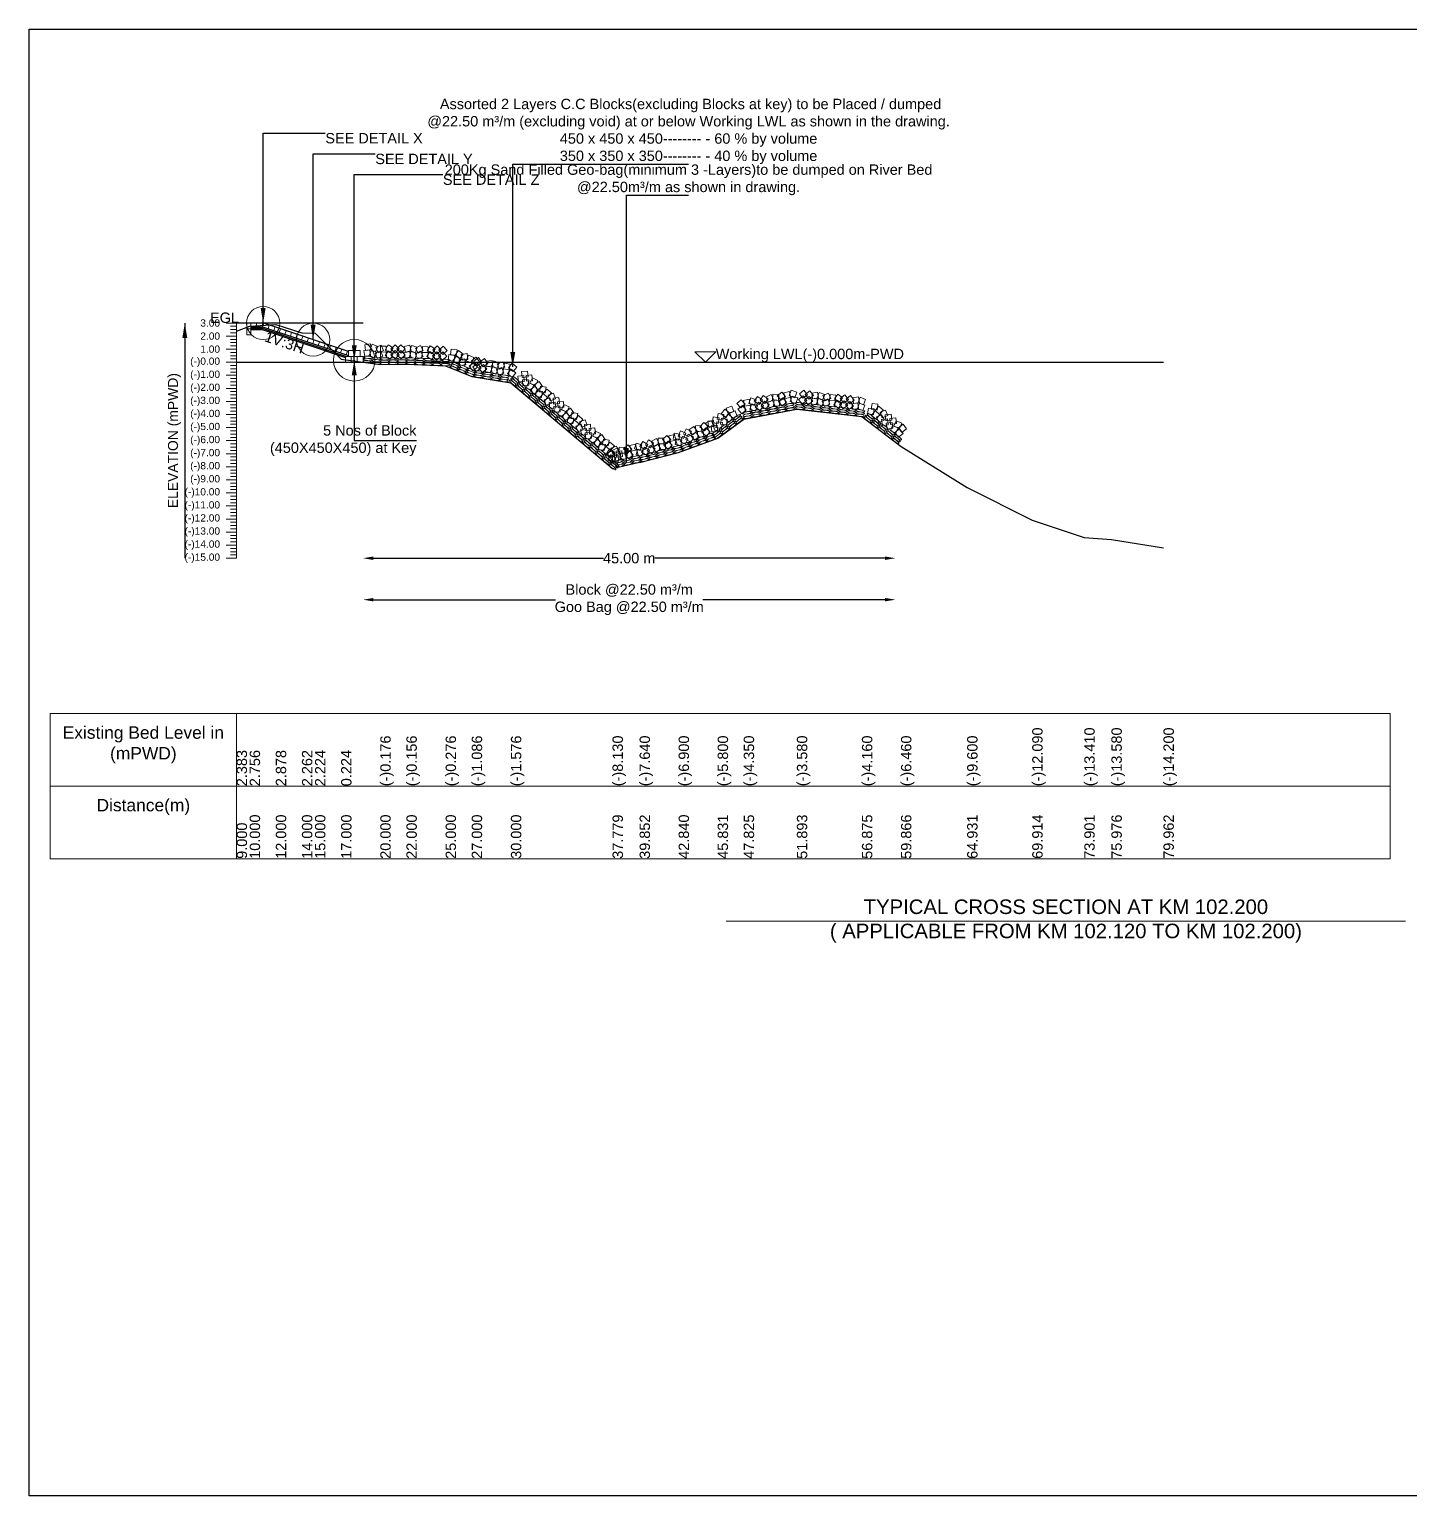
# Model space of a CAD drawing. Header units: inches. Extents: x 89000 to 845017, y -7071 to 0.
# Drawn here: x 535000 to 541658, y -7071 to 0 of the extents above; entities that cross this region are included whole.
import ezdxf

# ---------------------------------------------------------------- set-up
doc = ezdxf.new("R2010")
doc.units = ezdxf.units.IN
doc.header["$LTSCALE"] = 7
doc.header["$MEASUREMENT"] = 0
for name, color, linetype, lineweight in [('Cross section Data Border', 7, 'Continuous', 9), ('Cross Section Labels', 7, 'Continuous', 9), ('Existing_Bed_Level for Xsection', 7, 'Continuous', 25), ('Long Section Labels', 7, 'Continuous', 9)]:
    doc.layers.add(name, color=color, linetype=linetype, lineweight=lineweight)
doc.styles.get("Standard").update_dxf_attribs({"font": 'arial.ttf'})
doc.dimstyles.new('Appron Lebeling Style', dxfattribs={"dimtxt": 50, "dimasz": 50, "dimexe": 0.18, "dimexo": 0.0625, "dimgap": 0.09, "dimtad": 0, "dimtih": 1, "dimtoh": 1, "dimdec": 4, "dimzin": 0, "dimdsep": 46, "dimtxsty": 'Standard', "dimcen": 0.09, "dimse1": 1, "dimse2": 1, "dimadec": 0, "dimazin": 0, "dimtfac": 1, "dimtdec": 4, "dimtofl": 0, "dimtmove": 0, "dimatfit": 3, "dimfxl": 1, "dimtolj": 1, "dimtzin": 0, "dimarcsym": 0})
doc.dimstyles.get("Standard").update_dxf_attribs({"dimtxt": 0.18, "dimasz": 0.18, "dimexe": 0.18, "dimexo": 0.0625, "dimgap": 0.09, "dimtad": 0, "dimtih": 1, "dimtoh": 1, "dimdec": 4, "dimzin": 0, "dimdsep": 46, "dimtxsty": 'Standard', "dimcen": 0.09, "dimadec": 0, "dimazin": 0, "dimtfac": 1, "dimtdec": 4, "dimtofl": 0, "dimtmove": 0, "dimatfit": 3, "dimfxl": 1, "dimtolj": 1, "dimtzin": 0, "dimarcsym": 0})

# ---------------------------------------------------------------- blocks, each defined once
blk = doc.blocks.new('*D51')
at = {"layer": 'Cross Section Labels', "color": 0, "lineweight": -2, "transparency": 16777216}
for p, q in [((536659.8, -2550.4), (537770, -2550.4)), ((539127.4, -2550.4), (538017.2, -2550.4))]:
    blk.add_line(p, q, dxfattribs=at)
at = {"layer": 'Cross Section Labels', "color": 0, "transparency": 16777216}
for points in [[(536659.8, -2542.1), (536659.8, -2558.7), (536609.8, -2550.4)], [(539127.4, -2542.1), (539127.4, -2558.7), (539177.4, -2550.4)]]:
    blk.add_solid(points, dxfattribs=at)
at = {"layer": 'Defpoints', "color": 0, "transparency": 16777216}
for p in [(536609.8, -1605.4), (539177.4, -1991.5), (539177.4, -2550.4)]:
    blk.add_point(p, dxfattribs=at)
at = {"layer": 'Cross Section Labels', "color": 0, "transparency": 16777216, "insert": (537893.6, -2550.4), "char_height": 50, "attachment_point": 5}
blk.add_mtext('\\A1;45.00 m', dxfattribs=at)
blk = doc.blocks.new('*D52')
at = {"layer": 'Cross Section Labels', "color": 0, "lineweight": -2, "transparency": 16777216}
for p, q in [((536659.8, -2750.4), (537538, -2750.4)), ((539127.4, -2750.4), (538249.2, -2750.4))]:
    blk.add_line(p, q, dxfattribs=at)
at = {"layer": 'Cross Section Labels', "color": 0, "transparency": 16777216}
for points in [[(536659.8, -2742.1), (536659.8, -2758.7), (536609.8, -2750.4)], [(539127.4, -2742.1), (539127.4, -2758.7), (539177.4, -2750.4)]]:
    blk.add_solid(points, dxfattribs=at)
at = {"layer": 'Defpoints', "color": 0, "transparency": 16777216}
for p in [(536609.8, -1605.4), (539177.4, -1991.5), (539177.4, -2750.4)]:
    blk.add_point(p, dxfattribs=at)
at = {"layer": 'Cross Section Labels', "color": 0, "transparency": 16777216, "insert": (537893.6, -2750.4), "char_height": 50, "attachment_point": 5}
blk.add_mtext('\\A1;Block @22.50 m³/m ^JGoo Bag @22.50 m³/m ', dxfattribs=at)

msp = doc.modelspace()

# ---------------------------------------------------------------- linework, layer by layer
msp.add_lwpolyline([(535000, 0), (545000, 0), (545000, -7071), (535000, -7071)], close=True)
at = {"layer": 'Cross section Data Border'}
msp.add_lwpolyline([(535100, -3300), (541564.69083, -3300), (541564.69083, -4000), (535100, -4000)], close=True, dxfattribs=at)
for points in [[(536000, -3300), (536000, -4000)], [(535100, -3650), (541564.69083, -3650)]]:
    msp.add_lwpolyline(points, dxfattribs=at)
at = {"layer": 'Cross Section Labels'}
msp.add_lwpolyline([(538260.84043, -1605.4), (538310.84043, -1555.4), (538210.84043, -1555.4)], close=True, dxfattribs=at)
msp.add_lwpolyline([(538362, -4300), (540000, -4300), (541638, -4300)], dxfattribs=at)
for centre, radius in [((536127.89043, -1416.4), 80), ((536368.86543, -1496.725), 80), ((536567.31543, -1595.95), 100)]:
    msp.add_circle(centre, radius, dxfattribs=at)
at = {"layer": 'Existing_Bed_Level for Xsection'}
for points in [[(536609.84043, -1416.4), (536000, -1416.4)], [(536000, -1455.271), (536063.00425, -1431.772), (536189.00131, -1424.086), (536314.99838, -1462.894), (536378.00263, -1465.288), (536503.99969, -1591.288), (536693.001, -1616.488), (536819.0095, -1615.228), (537008.01081, -1622.788), (537134.00788, -1673.818), (537323.00919, -1704.688), (537813.05452, -2117.59), (537943.65301, -2086.72), (537943.65301, -2089.24), (538131.94106, -2040.1), (538320.32215, -1970.8), (538445.95261, -1879.45), (538702.25965, -1830.94), (539016.13678, -1867.48), (539204.55293, -2012.38), (539523.63453, -2210.2), (539837.55121, -2367.07), (540088.78992, -2450.23), (540219.48606, -2460.94), (540470.58566, -2500)], [(536538.96543, -1553.425), (536130.80008, -1417.36989), (536127.89043, -1416.4), (536124.82338, -1416.4), (536068.12338, -1416.4)], [(536068.12338, -1435.3), (536124.82338, -1435.3), (536538.96543, -1573.34735)], [(536068.12338, -1441.6), (536123.80103, -1441.6), (536530.15103, -1577.05)], [(536068.12338, -1447.9), (536122.77868, -1447.9), (536524.79043, -1581.90392)], [(536000, -1605.4), (540470.58566, -1605.4)]]:
    msp.add_lwpolyline(points, dxfattribs=at)
at = {"layer": 'Long Section Labels'}
for points in [[(536000, -1416.4), (535950, -1416.4)], [(536000, -1479.4), (535950, -1479.4)], [(536000, -1432.15), (535970, -1432.15)], [(536000, -1447.9), (535970, -1447.9)], [(536000, -1463.65), (535970, -1463.65)], [(536000, -2550.4), (536000, -2487.4), (536000, -2424.4), (536000, -2361.4), (536000, -2298.4), (536000, -2235.4), (536000, -2172.4), (536000, -2109.4), (536000, -2046.4), (536000, -1983.4), (536000, -1920.4), (536000, -1857.4), (536000, -1794.4), (536000, -1731.4), (536000, -1668.4), (536000, -1605.4), (536000, -1542.4), (536000, -1479.4), (536000, -1416.4)], [(536000, -1542.4), (535950, -1542.4)], [(536000, -1495.15), (535970, -1495.15)], [(536000, -1510.9), (535970, -1510.9)], [(536000, -1526.65), (535970, -1526.65)], [(536000, -1605.4), (535950, -1605.4)], [(536000, -1558.15), (535970, -1558.15)], [(536000, -1573.9), (535970, -1573.9)], [(536000, -1589.65), (535970, -1589.65)], [(536000, -1621.15), (535970, -1621.15)], [(536000, -1668.4), (535950, -1668.4)], [(536000, -1636.9), (535970, -1636.9)], [(536000, -1652.65), (535970, -1652.65)], [(536000, -1684.15), (535970, -1684.15)], [(536000, -1731.4), (535950, -1731.4)], [(536000, -1699.9), (535970, -1699.9)], [(536000, -1715.65), (535970, -1715.65)], [(536000, -1747.15), (535970, -1747.15)], [(536000, -1762.9), (535970, -1762.9)], [(536000, -1794.4), (535950, -1794.4)], [(536000, -1778.65), (535970, -1778.65)], [(536000, -1810.15), (535970, -1810.15)], [(536000, -1825.9), (535970, -1825.9)], [(536000, -1857.4), (535950, -1857.4)], [(536000, -1841.65), (535970, -1841.65)], [(536000, -1873.15), (535970, -1873.15)], [(536000, -1888.9), (535970, -1888.9)], [(536000, -1904.65), (535970, -1904.65)], [(536000, -1920.4), (535950, -1920.4)], [(536000, -1936.15), (535970, -1936.15)], [(536000, -1951.9), (535970, -1951.9)], [(536000, -1967.65), (535970, -1967.65)], [(536000, -1983.4), (535950, -1983.4)], [(536000, -2046.4), (535950, -2046.4)], [(536000, -1999.15), (535970, -1999.15)], [(536000, -2014.9), (535970, -2014.9)], [(536000, -2030.65), (535970, -2030.65)], [(536000, -2109.4), (535950, -2109.4)], [(536000, -2062.15), (535970, -2062.15)], [(536000, -2077.9), (535970, -2077.9)], [(536000, -2093.65), (535970, -2093.65)], [(536000, -2172.4), (535950, -2172.4)], [(536000, -2125.15), (535970, -2125.15)], [(536000, -2140.9), (535970, -2140.9)], [(536000, -2156.65), (535970, -2156.65)], [(536000, -2188.15), (535970, -2188.15)], [(536000, -2235.4), (535950, -2235.4)], [(536000, -2203.9), (535970, -2203.9)], [(536000, -2219.65), (535970, -2219.65)], [(536000, -2251.15), (535970, -2251.15)], [(536000, -2298.4), (535950, -2298.4)], [(536000, -2266.9), (535970, -2266.9)], [(536000, -2282.65), (535970, -2282.65)], [(536000, -2314.15), (535970, -2314.15)], [(536000, -2329.9), (535970, -2329.9)], [(536000, -2361.4), (535950, -2361.4)], [(536000, -2345.65), (535970, -2345.65)], [(536000, -2377.15), (535970, -2377.15)], [(536000, -2392.9), (535970, -2392.9)], [(536000, -2424.4), (535950, -2424.4)], [(536000, -2408.65), (535970, -2408.65)], [(536000, -2440.15), (535970, -2440.15)], [(536000, -2455.9), (535970, -2455.9)], [(536000, -2471.65), (535970, -2471.65)], [(536000, -2487.4), (535950, -2487.4)], [(536000, -2503.15), (535970, -2503.15)], [(536000, -2518.9), (535970, -2518.9)], [(536000, -2534.65), (535970, -2534.65)], [(536000, -2550.4), (535950, -2550.4)]]:
    msp.add_lwpolyline(points, dxfattribs=at)
for points in [[(536068.12338, -1416.4), (536049.22338, -1416.4), (536049.22338, -1444.75), (536068.12338, -1444.75)], [(536068.12338, -1444.75), (536049.22338, -1444.75), (536049.22338, -1473.1), (536068.12338, -1473.1)], [(536096.47338, -1416.4), (536068.12338, -1416.4), (536068.12338, -1435.3), (536096.47338, -1435.3)], [(536124.82338, -1416.4), (536096.47338, -1416.4), (536096.47338, -1435.3), (536124.82338, -1435.3)], [(536157.69526, -1426.33494), (536130.80008, -1417.36989), (536124.82338, -1435.3), (536151.71855, -1444.26506)], [(536184.59043, -1435.3), (536157.69526, -1426.33494), (536151.71855, -1444.26506), (536178.61372, -1453.23011)], [(536211.4856, -1444.26506), (536184.59043, -1435.3), (536178.61372, -1453.23011), (536205.50889, -1462.19517)], [(536238.38077, -1453.23011), (536211.4856, -1444.26506), (536205.50889, -1462.19517), (536232.40407, -1471.16023)], [(536265.27594, -1462.19517), (536238.38077, -1453.23011), (536232.40407, -1471.16023), (536259.29924, -1480.12529)], [(536292.17111, -1471.16023), (536265.27594, -1462.19517), (536259.29924, -1480.12529), (536286.19441, -1489.09034)], [(536319.06628, -1480.12529), (536292.17111, -1471.16023), (536286.19441, -1489.09034), (536313.08958, -1498.0554)], [(536345.96146, -1489.09034), (536319.06628, -1480.12529), (536313.08958, -1498.0554), (536339.98475, -1507.02046)], [(536372.85663, -1498.0554), (536345.96146, -1489.09034), (536339.98475, -1507.02046), (536366.87992, -1515.98551)], [(536399.7518, -1507.02046), (536372.85663, -1498.0554), (536366.87992, -1515.98551), (536393.77509, -1524.95057)], [(536426.64697, -1515.98551), (536399.7518, -1507.02046), (536393.77509, -1524.95057), (536420.67027, -1533.91563)], [(536453.54214, -1524.95057), (536426.64697, -1515.98551), (536420.67027, -1533.91563), (536447.56544, -1542.88069)], [(536480.43731, -1533.91563), (536453.54214, -1524.95057), (536447.56544, -1542.88069), (536474.46061, -1551.84574)], [(536507.33249, -1542.88069), (536480.43731, -1533.91563), (536474.46061, -1551.84574), (536501.35578, -1560.8108)], [(536534.22766, -1551.84574), (536507.33249, -1542.88069), (536501.35578, -1560.8108), (536528.25095, -1569.77586)], [(536567.31543, -1548.7), (536538.96543, -1548.7), (536538.96543, -1577.05), (536567.31543, -1577.05)], [(536595.66543, -1548.7), (536567.31543, -1548.7), (536567.31543, -1577.05), (536595.66543, -1577.05)], [(536642.23746, -1545.48837), (536614.12466, -1549.14802), (536617.78431, -1577.26082), (536645.89711, -1573.60117)], [(536645.98427, -1517.38706), (536617.87148, -1521.04671), (536621.53112, -1549.1595), (536649.64392, -1545.49986)], [(536676.6469, -1557.48426), (536650.47505, -1546.58671), (536639.5775, -1572.75856), (536665.74935, -1583.65611)], [(536680.39372, -1529.38295), (536654.22186, -1518.48539), (536643.32431, -1544.65725), (536669.49616, -1555.5548)], [(536693.92661, -1550.365), (536667.71029, -1561.15513), (536678.50041, -1587.37145), (536704.71674, -1576.58133)], [(536697.67343, -1522.26369), (536671.4571, -1533.05381), (536682.24723, -1559.27014), (536708.46355, -1548.48001)], [(536721.61482, -1527.36744), (536693.26624, -1527.65091), (536693.5497, -1555.99949), (536721.89828, -1555.71602)], [(536755.23818, -1536.00667), (536730.53752, -1522.09266), (536716.6235, -1546.79332), (536741.32417, -1560.70734)], [(536755.52165, -1564.35526), (536730.82099, -1550.44124), (536716.90697, -1575.14191), (536741.60763, -1589.05592)], [(536764.08697, -1521.07098), (536744.23387, -1541.30899), (536764.47189, -1561.16209), (536784.32498, -1540.92407)], [(536764.37043, -1549.41956), (536744.51734, -1569.65757), (536764.75535, -1589.51067), (536784.60845, -1569.27265)], [(536812.6734, -1540.62464), (536792.41959, -1520.78767), (536772.58261, -1541.04149), (536792.83643, -1560.87846)], [(536812.95687, -1568.97323), (536792.70305, -1549.13625), (536772.86608, -1569.39007), (536793.1199, -1589.22704)], [(536834.27743, -1552.12003), (536806.6233, -1558.36276), (536812.86603, -1586.01689), (536840.52016, -1579.77416)], [(536835.41051, -1523.79268), (536807.75639, -1530.03541), (536813.99911, -1557.68954), (536841.65324, -1551.44681)], [(536869.64844, -1560.88375), (536842.58128, -1552.45218), (536834.14971, -1579.51934), (536861.21687, -1587.95091)], [(536870.78152, -1532.5564), (536843.71436, -1524.12484), (536835.2828, -1551.192), (536862.34996, -1559.62356)], [(536886.19606, -1552.19763), (536861.08943, -1565.365), (536874.25679, -1590.47163), (536899.36342, -1577.30427)], [(536887.32915, -1523.87029), (536862.22251, -1537.03765), (536875.38987, -1562.14428), (536900.49651, -1548.97692)], [(536924.41707, -1530.54324), (536896.08973, -1529.41015), (536894.95664, -1557.7375), (536923.28399, -1558.87059)], [(536956.43378, -1569.17874), (536932.45906, -1554.04814), (536917.32846, -1578.02286), (536941.30318, -1593.15347)], [(536957.56687, -1540.8514), (536933.59214, -1525.72079), (536918.46154, -1549.69552), (536942.43626, -1564.82612)], [(536966.01765, -1554.70375), (536945.17833, -1573.9247), (536964.39928, -1594.76403), (536985.2386, -1575.54308)], [(536967.15074, -1526.3764), (536946.31141, -1545.59735), (536965.53236, -1566.43668), (536986.37169, -1547.21573)], [(537014.69968, -1548.33287), (536995.46214, -1527.50885), (536974.63812, -1546.74639), (536993.87566, -1567.5704)], [(537062.97315, -1545.76998), (537034.8367, -1542.29685), (537031.36358, -1570.43331), (537059.50003, -1573.90643)], [(537093.29934, -1565.97477), (537070.67587, -1548.88965), (537053.59075, -1571.51312), (537076.21422, -1588.59824)], [(536553.14043, -1577.05), (536524.79043, -1577.05), (536524.79043, -1605.4), (536553.14043, -1605.4)], [(536581.49043, -1577.05), (536553.14043, -1577.05), (536553.14043, -1605.4), (536581.49043, -1605.4)], [(536609.84043, -1577.05), (536581.49043, -1577.05), (536581.49043, -1605.4), (536609.84043, -1605.4)], [(536721.89828, -1555.71602), (536693.5497, -1555.99949), (536693.83317, -1584.34807), (536722.18175, -1584.06461)], [(536923.28399, -1558.87059), (536894.95664, -1557.7375), (536893.82355, -1586.06485), (536922.1509, -1587.19793)], [(537013.56659, -1576.66021), (536994.32905, -1555.8362), (536973.50504, -1575.07374), (536992.74258, -1595.89775)], [(537052.33085, -1572.04666), (537024.1944, -1568.57353), (537020.72127, -1596.70999), (537048.85772, -1600.18311)], [(537082.65703, -1592.25145), (537060.03357, -1575.16633), (537042.94845, -1597.7898), (537065.57191, -1614.87492)], [(537101.16679, -1589.67053), (537073.08703, -1593.57556), (537076.99205, -1621.65532), (537105.07181, -1617.7503)], [(537111.8091, -1563.39385), (537083.72933, -1567.29888), (537087.63435, -1595.37864), (537115.71412, -1591.47362)], [(537133.81559, -1608.48804), (537107.53891, -1597.84574), (537096.89661, -1624.12242), (537123.17329, -1634.76472)], [(537144.45789, -1582.21136), (537118.18121, -1571.56906), (537107.53891, -1597.84574), (537133.81559, -1608.48804)], [(537161.52923, -1629.39548), (537144.08073, -1607.05108), (537121.73633, -1624.49959), (537139.18483, -1646.84399)], [(537172.17153, -1603.1188), (537154.72303, -1580.7744), (537132.37863, -1598.22291), (537149.82713, -1620.56731)], [(537162.30086, -1611.20846), (537139.27853, -1627.7522), (537155.82227, -1650.77452), (537178.84459, -1634.23078)], [(537166.87077, -1583.22921), (537143.84845, -1599.77295), (537160.39218, -1622.79527), (537183.4145, -1606.25153)], [(537206.82641, -1638.78494), (537190.26435, -1615.7758), (537167.25521, -1632.33786), (537183.81727, -1655.347)], [(537211.39633, -1610.80569), (537194.83426, -1587.79655), (537171.82512, -1604.35861), (537188.38719, -1627.36776)], [(537227.70759, -1624.61076), (537199.4995, -1627.44378), (537202.33253, -1655.65187), (537230.54062, -1652.81885)], [(537232.27751, -1596.63151), (537204.06941, -1599.46453), (537206.90244, -1627.67262), (537235.11053, -1624.8396)], [(537261.75016, -1637.61132), (537235.9094, -1625.95038), (537224.24846, -1651.79114), (537250.08922, -1663.45208)], [(537266.32007, -1609.63207), (537240.47931, -1597.97113), (537228.81837, -1623.81189), (537254.65913, -1635.47283)], [(537283.80128, -1603.023), (537257.27958, -1613.03908), (537267.29567, -1639.56078), (537293.81736, -1629.5447)], [(537319.8023, -1614.15713), (537291.82305, -1609.58722), (537287.25314, -1637.56647), (537315.23239, -1642.13638)], [(537351.45231, -1628.42052), (537329.49578, -1610.48638), (537311.56164, -1632.44291), (537333.51816, -1650.37705)], [(537279.23137, -1631.00225), (537252.70967, -1641.01833), (537262.72575, -1667.54003), (537289.24745, -1657.52395)], [(537315.23239, -1642.13638), (537287.25314, -1637.56647), (537282.68323, -1665.54572), (537310.66248, -1670.11563)], [(537346.88239, -1656.39977), (537324.92587, -1638.46563), (537306.99172, -1660.42216), (537328.94825, -1678.3563)], [(537384.70871, -1669.91045), (537356.46066, -1672.3125), (537358.8627, -1700.56055), (537387.11076, -1698.15851)], [(537402.97597, -1648.23028), (537374.72792, -1650.63233), (537377.12996, -1678.88038), (537405.37802, -1676.47834)], [(537408.80121, -1716.41356), (537406.37667, -1688.16743), (537378.13054, -1690.59196), (537380.55508, -1718.8381)], [(537427.06847, -1694.73339), (537424.64393, -1666.48726), (537396.3978, -1668.9118), (537398.82234, -1697.15793)], [(537452.2634, -1693.26818), (537426.59164, -1681.23976), (537414.56321, -1706.91152), (537440.23497, -1718.93995)], [(537433.99614, -1714.94835), (537408.32438, -1702.91993), (537396.29595, -1728.59169), (537421.96771, -1740.62012)], [(537456.5603, -1743.56251), (537440.35144, -1720.3032), (537417.09213, -1736.51205), (537433.30099, -1759.77136)], [(537474.82756, -1721.88234), (537458.6187, -1698.62303), (537435.35939, -1714.83188), (537451.56825, -1738.0912)], [(537474.95776, -1746.8497), (537447.05154, -1741.85316), (537442.05501, -1769.75938), (537469.96123, -1774.75592)], [(537500.16027, -1774.86535), (537478.4801, -1756.59809), (537460.21284, -1778.27826), (537481.89301, -1796.54551)], [(537493.22502, -1725.16953), (537465.3188, -1720.17299), (537460.32226, -1748.07921), (537488.22848, -1753.07575)], [(537518.42753, -1753.18518), (537496.74736, -1734.91792), (537478.4801, -1756.59809), (537500.16027, -1774.86535)], [(537538.29004, -1781.65704), (537528.63214, -1755.00283), (537501.97792, -1764.66074), (537511.63583, -1791.31495)], [(538563.86833, -1781.14418), (538540.43725, -1765.18463), (538524.4777, -1788.6157), (538547.90878, -1804.57525)], [(538578.64463, -1760.68465), (538553.10528, -1772.99174), (538565.41236, -1798.53108), (538590.95171, -1786.224)], [(538615.08057, -1761.26197), (538586.81015, -1759.1392), (538584.68738, -1787.40962), (538612.9578, -1789.53239)], [(538629.24844, -1749.07412), (538607.74985, -1767.55474), (538626.23047, -1789.05333), (538647.72906, -1770.57271)], [(538666.88664, -1747.22787), (538639.03116, -1752.49995), (538644.30323, -1780.35543), (538672.15871, -1775.08335)], [(538701.50599, -1749.80997), (538674.7408, -1740.464), (538665.39484, -1767.22919), (538692.16003, -1776.57516)], [(538733.11996, -1767.73303), (538710.8829, -1785.31812), (538728.46799, -1807.55518), (538750.70505, -1789.97009)], [(538736.39819, -1739.5732), (538714.16112, -1757.1583), (538731.74622, -1779.39536), (538753.98328, -1761.81026)], [(538782.14495, -1765.07263), (538764.54215, -1742.84958), (538742.3191, -1760.45238), (538759.9219, -1782.67543)], [(538802.35212, -1749.95306), (538774.30418, -1754.08046), (538778.43158, -1782.1284), (538806.47952, -1778.001)], [(538836.9566, -1761.37414), (538810.60686, -1750.91404), (538800.14675, -1777.26377), (538826.49649, -1787.72388)], [(538854.11533, -1753.96805), (538828.08237, -1765.19335), (538839.30767, -1791.22631), (538865.34063, -1780.00101)], [(538890.59035, -1763.43461), (538862.43053, -1760.15638), (538859.1523, -1788.31621), (538887.31213, -1791.59443)], [(538922.86288, -1776.22722), (538900.10474, -1759.32191), (538883.19942, -1782.08005), (538905.95756, -1798.98536)], [(538933.51696, -1762.52078), (538911.2799, -1780.10588), (538928.86499, -1802.34294), (538951.10205, -1784.75784)], [(538979.26373, -1788.02021), (538961.66093, -1765.79716), (538939.43788, -1783.39996), (538957.04067, -1805.62301)], [(537520.02279, -1803.33721), (537510.36488, -1776.683), (537483.71066, -1786.34091), (537493.36857, -1812.99512)], [(537536.4699, -1797.78127), (537508.22184, -1800.18331), (537510.62389, -1828.43137), (537538.87194, -1826.02932)], [(537554.73716, -1776.1011), (537526.4891, -1778.50314), (537528.89114, -1806.7512), (537557.1392, -1804.34916)], [(537560.5624, -1844.28438), (537558.13786, -1816.03824), (537529.89172, -1818.46278), (537532.31626, -1846.70891)], [(537585.75732, -1842.81917), (537560.08556, -1830.79074), (537548.05713, -1856.46251), (537573.7289, -1868.49093)], [(537578.82966, -1822.60421), (537576.40512, -1794.35807), (537548.15898, -1796.78261), (537550.58352, -1825.02875)], [(537604.02458, -1821.139), (537578.35282, -1809.11057), (537566.32439, -1834.78234), (537591.99616, -1846.81076)], [(537626.58874, -1849.75316), (537610.37989, -1826.49385), (537587.12058, -1842.7027), (537603.32943, -1865.96201)], [(538354.64374, -1832.07151), (538336.81543, -1854.11407), (538358.85798, -1871.94237), (538376.68629, -1849.89982)], [(538387.8303, -1817.0195), (538361.36518, -1827.18414), (538371.52982, -1853.64926), (538397.99494, -1843.48462)], [(538434.26008, -1785.97863), (538412.76149, -1804.45925), (538431.24211, -1825.95783), (538452.7407, -1807.47721)], [(538439.53215, -1813.83411), (538418.03357, -1832.31473), (538436.51419, -1853.81331), (538458.01277, -1835.33269)], [(538471.89828, -1784.13238), (538444.0428, -1789.40445), (538449.31487, -1817.25993), (538477.17035, -1811.98786)], [(538477.17035, -1811.98786), (538449.31487, -1817.25993), (538454.58695, -1845.11541), (538482.44242, -1839.84334)], [(538506.51763, -1786.71447), (538479.75244, -1777.36851), (538470.40648, -1804.1337), (538497.17167, -1813.47966)], [(538511.78971, -1814.56995), (538485.02452, -1805.22399), (538475.67855, -1831.98918), (538502.44374, -1841.33514)], [(538512.59746, -1770.45373), (538496.61925, -1793.87209), (538520.03761, -1809.85029), (538536.01582, -1786.43194)], [(538517.86953, -1798.30921), (538501.89133, -1821.72757), (538525.30968, -1837.70577), (538541.28789, -1814.28742)], [(538569.1404, -1808.99966), (538545.70933, -1793.04011), (538529.74978, -1816.47118), (538553.18085, -1832.43073)], [(538583.9167, -1788.54013), (538558.37735, -1800.84722), (538570.68444, -1826.38656), (538596.22378, -1814.07948)], [(538620.35264, -1789.11745), (538592.08222, -1786.99468), (538589.95946, -1815.2651), (538618.22987, -1817.38787)], [(538634.52051, -1776.9296), (538613.02192, -1795.41022), (538631.50254, -1816.90881), (538653.00113, -1798.42819)], [(538672.15871, -1775.08335), (538644.30323, -1780.35543), (538649.5753, -1808.21091), (538677.43078, -1802.93883)], [(538706.77806, -1777.66545), (538680.01287, -1768.31948), (538670.66691, -1795.08467), (538697.4321, -1804.43064)], [(538778.86673, -1793.23246), (538761.26393, -1771.00941), (538739.04088, -1788.6122), (538756.64367, -1810.83526)], [(538799.0739, -1778.11288), (538771.02595, -1782.24029), (538775.15336, -1810.28823), (538803.2013, -1806.16083)], [(538833.67837, -1789.53397), (538807.32864, -1779.07386), (538796.86853, -1805.4236), (538823.21827, -1815.8837)], [(538850.83711, -1782.12788), (538824.80414, -1793.35318), (538836.02944, -1819.38614), (538862.06241, -1808.16084)], [(538887.31213, -1791.59443), (538859.1523, -1788.31621), (538855.87408, -1816.47603), (538884.0339, -1819.75426)], [(538919.58465, -1804.38705), (538896.82651, -1787.48173), (538879.9212, -1810.23987), (538902.67934, -1827.14519)], [(538930.23873, -1790.68061), (538908.00167, -1808.2657), (538925.58677, -1830.50276), (538947.82383, -1812.91767)], [(538975.9855, -1816.18004), (538958.3827, -1793.95699), (538936.15965, -1811.55978), (538953.76245, -1833.78283)], [(538996.19267, -1801.06046), (538968.14473, -1805.18787), (538972.27213, -1833.23581), (539000.32007, -1829.1084)], [(538999.47089, -1772.90064), (538971.42295, -1777.02804), (538975.55036, -1805.07598), (539003.5983, -1800.94858)], [(539030.79715, -1812.48155), (539004.44741, -1802.02144), (538993.9873, -1828.37118), (539020.33704, -1838.83128)], [(539034.07537, -1784.32172), (539007.72564, -1773.86161), (538997.26553, -1800.21135), (539023.61527, -1810.67146)], [(539075.50097, -1830.29566), (539047.39976, -1826.5481), (539043.65219, -1854.64931), (539071.75341, -1858.39687)], [(539092.78361, -1807.82272), (539064.6824, -1804.07516), (539060.93483, -1832.17637), (539089.03605, -1835.92394)], [(539119.20995, -1834.68704), (539096.73701, -1817.4044), (539079.45437, -1839.87734), (539101.92731, -1857.15998)], [(539140.32194, -1862.24517), (539129.48544, -1836.04798), (539103.28825, -1846.88449), (539114.12475, -1873.08167)], [(537608.32148, -1871.43332), (537592.11263, -1848.17401), (537568.85332, -1864.38287), (537585.06217, -1887.64218)], [(537626.71895, -1874.72051), (537598.81273, -1869.72398), (537593.81619, -1897.6302), (537621.72241, -1902.62673)], [(537651.92145, -1902.73616), (537630.24128, -1884.4689), (537611.97402, -1906.14907), (537633.65419, -1924.41633)], [(537644.98621, -1853.04035), (537617.07999, -1848.04381), (537612.08345, -1875.95003), (537639.98967, -1880.94657)], [(537670.18871, -1881.05599), (537648.50854, -1862.78873), (537630.24128, -1884.4689), (537651.92145, -1902.73616)], [(537671.78397, -1931.20803), (537662.12606, -1904.55381), (537635.47184, -1914.21172), (537645.12975, -1940.86594)], [(537690.05123, -1909.52786), (537680.39332, -1882.87364), (537653.7391, -1892.53155), (537663.39701, -1919.18577)], [(537706.49834, -1903.97192), (537678.25028, -1906.37396), (537680.65233, -1934.62202), (537708.90039, -1932.21997)], [(538252.9273, -1895.41761), (538234.76606, -1917.18666), (538256.53512, -1935.3479), (538274.69636, -1913.57885)], [(538289.74743, -1887.39757), (538263.14066, -1897.18544), (538272.92853, -1923.79221), (538299.5353, -1914.00434)], [(538300.56358, -1886.43318), (538272.37181, -1889.42433), (538275.36296, -1917.6161), (538303.55473, -1914.62495)], [(538299.10964, -1869.13399), (538294.67438, -1897.1349), (538322.6753, -1901.57016), (538327.11055, -1873.56925)], [(538315.78221, -1892.06319), (538311.34695, -1920.0641), (538339.34786, -1924.49935), (538343.78312, -1896.49844)], [(538350.03036, -1856.88377), (538322.02592, -1852.47081), (538317.61297, -1880.47525), (538345.6174, -1884.8882)], [(538366.70292, -1879.81297), (538338.69849, -1875.40001), (538334.28553, -1903.40444), (538362.28997, -1907.8174)], [(538371.3163, -1855.00071), (538353.488, -1877.04326), (538375.53055, -1894.87157), (538393.35885, -1872.82901)], [(538404.50286, -1839.94869), (538378.03774, -1850.11333), (538388.20238, -1876.57845), (538414.6675, -1866.41381)], [(539101.92731, -1857.15998), (539079.45437, -1839.87734), (539062.17173, -1862.35027), (539084.64467, -1879.63291)], [(539123.0393, -1884.71811), (539112.2028, -1858.52092), (539086.00561, -1869.35742), (539096.84211, -1895.55461)], [(539139.22239, -1878.43451), (539111.10949, -1882.09341), (539114.76839, -1910.2063), (539142.88129, -1906.5474)], [(539156.50503, -1855.96157), (539128.39213, -1859.62047), (539132.05103, -1887.73337), (539160.16393, -1884.07447)], [(539165.36396, -1923.81739), (539161.68267, -1895.70741), (539133.5727, -1899.3887), (539137.25398, -1927.49867)], [(539182.6466, -1901.34445), (539178.96531, -1873.23448), (539150.85534, -1876.91576), (539154.53662, -1905.02574)], [(539207.75116, -1898.75756), (539181.56872, -1887.88549), (539170.69664, -1914.06794), (539196.87909, -1924.94001)], [(539231.56845, -1926.3374), (539214.33886, -1903.82378), (539191.82523, -1921.05337), (539209.05482, -1943.567)], [(537688.23108, -1925.65208), (537659.98302, -1928.05413), (537662.38507, -1956.30219), (537690.63313, -1953.90014)], [(537712.32358, -1972.15519), (537709.89904, -1943.90906), (537681.65291, -1946.3336), (537684.07745, -1974.57973)], [(537737.51851, -1970.68999), (537711.84675, -1958.66156), (537699.81832, -1984.33332), (537725.49008, -1996.36175)], [(537730.59084, -1950.47502), (537728.1663, -1922.22889), (537699.92017, -1924.65343), (537702.34471, -1952.89956)], [(537755.78577, -1949.00982), (537730.114, -1936.98139), (537718.08558, -1962.65315), (537743.75734, -1974.68158)], [(537760.08267, -1999.30414), (537743.87381, -1976.04483), (537720.6145, -1992.25369), (537736.82336, -2015.513)], [(537778.34992, -1977.62397), (537762.14107, -1954.36466), (537738.88176, -1970.57352), (537755.09061, -1993.83283)], [(537796.74739, -1980.91116), (537768.84117, -1975.91462), (537763.84463, -2003.82084), (537791.75085, -2008.81738)], [(538024.68682, -1972.99163), (538000.04604, -1987.01143), (538014.06583, -2011.6522), (538038.70661, -1997.63241)], [(538061.07733, -1971.08329), (538032.72797, -1970.89303), (538032.5377, -1999.24239), (538060.88706, -1999.43265)], [(538074.38122, -1957.95779), (538054.19273, -1977.86124), (538074.09618, -1998.04973), (538094.28467, -1978.14628)], [(538111.80595, -1953.54955), (538084.37476, -1960.70863), (538091.53384, -1988.13982), (538118.96502, -1980.98074)], [(538138.0719, -1952.75767), (538110.13294, -1947.94756), (538105.32283, -1975.88651), (538133.26179, -1980.69663)], [(538147.85977, -1979.36444), (538119.92081, -1974.55433), (538115.1107, -2002.49328), (538143.04965, -2007.3034)], [(538141.39056, -1935.71764), (538129.48755, -1961.4478), (538155.21771, -1973.35081), (538167.12071, -1947.62065)], [(538151.17842, -1962.32441), (538139.27542, -1988.05457), (538165.00558, -1999.95758), (538176.90858, -1974.22742)], [(538193.72197, -1937.8178), (538167.98234, -1925.93529), (538156.09983, -1951.67492), (538181.83946, -1963.55743)], [(538203.50984, -1964.42457), (538177.77021, -1952.54206), (538165.8877, -1978.28168), (538191.62733, -1990.1642)], [(538204.9268, -1915.20402), (538181.7632, -1931.54936), (538198.10854, -1954.71296), (538221.27214, -1938.36762)], [(538214.71467, -1941.81079), (538191.55107, -1958.15613), (538207.89641, -1981.31973), (538231.06001, -1964.97439)], [(538240.96025, -1909.77246), (538212.72628, -1912.33482), (538215.28863, -1940.56878), (538243.5226, -1938.00643)], [(538250.74811, -1936.37923), (538222.51415, -1938.94158), (538225.0765, -1967.17555), (538253.31047, -1964.6132)], [(538262.71517, -1922.02438), (538244.55393, -1943.79343), (538266.32298, -1961.95467), (538284.48422, -1940.18562)], [(538299.5353, -1914.00434), (538272.92853, -1923.79221), (538282.71639, -1950.39898), (538309.32316, -1940.61111)], [(538317.23614, -1909.36238), (538289.04438, -1912.35353), (538292.03553, -1940.54529), (538320.22729, -1937.55414)], [(539190.46852, -1921.2305), (539164.28608, -1910.35842), (539153.414, -1936.54087), (539179.59645, -1947.41294)], [(539214.28581, -1948.81034), (539197.05622, -1926.29671), (539174.54259, -1943.52631), (539191.77218, -1966.03994)], [(537778.48013, -2002.59133), (537750.57391, -1997.59479), (537745.57737, -2025.50101), (537773.48359, -2030.49755)], [(537803.68264, -2030.60698), (537782.00247, -2012.33972), (537763.73521, -2034.01989), (537785.41538, -2052.28715)], [(537821.94989, -2008.92681), (537800.26973, -1990.65955), (537782.00247, -2012.33972), (537803.68264, -2030.60698)], [(537822.8436, -2038.55569), (537798.71741, -2023.66779), (537783.82952, -2047.79398), (537807.95571, -2062.68188)], [(537823.54515, -2059.07884), (537813.88724, -2032.42463), (537787.23303, -2042.08254), (537796.89094, -2068.73675)], [(537841.81241, -2037.39868), (537832.1545, -2010.74446), (537805.50029, -2020.40237), (537815.1582, -2047.05658)], [(537836.6833, -2017.45133), (537811.72425, -2030.89634), (537825.16927, -2055.85539), (537850.12831, -2042.41038)], [(537843.20478, -2045.04105), (537818.24573, -2058.48607), (537831.69074, -2083.44512), (537856.64979, -2070.0001)], [(537858.25952, -2031.84273), (537830.01147, -2034.24478), (537832.41351, -2062.49283), (537860.66157, -2060.09079)], [(537873.10826, -2016.3868), (537844.77092, -2015.53963), (537843.92375, -2043.87697), (537872.26109, -2044.72414)], [(537879.62974, -2043.97653), (537851.2924, -2043.12936), (537850.44523, -2071.4667), (537878.78257, -2072.31387)], [(537886.71275, -2003.57313), (537866.06845, -2023.00339), (537885.49871, -2043.6477), (537906.14302, -2024.21743)], [(537893.23422, -2031.16285), (537872.58992, -2050.59312), (537892.02019, -2071.23742), (537912.66449, -2051.80715)], [(537924.22958, -2000.03334), (537896.63986, -2006.55481), (537903.16133, -2034.14454), (537930.75105, -2027.62306)], [(537930.75105, -2027.62306), (537903.16133, -2034.14454), (537909.68281, -2061.73426), (537937.27253, -2055.21279)], [(537954.50247, -2003.87872), (537927.16233, -1996.37944), (537919.66305, -2023.71958), (537947.00319, -2031.21886)], [(537961.66155, -2031.30991), (537934.32141, -2023.81062), (537926.82212, -2051.15076), (537954.16226, -2058.65005)], [(537959.45944, -1987.24128), (537945.11515, -2011.69458), (537969.56846, -2026.03886), (537983.91274, -2001.58556)], [(537966.61852, -2014.67246), (537952.27423, -2039.12577), (537976.72753, -2053.47005), (537991.07182, -2029.01675)], [(538011.3399, -1994.41104), (537986.87518, -1980.08623), (537972.55037, -2004.55095), (537997.01509, -2018.87576)], [(538018.49898, -2021.84223), (537994.03426, -2007.51742), (537979.70945, -2031.98214), (538004.17417, -2046.30694)], [(538031.84589, -2000.42282), (538007.20512, -2014.44261), (538021.22491, -2039.08339), (538045.86569, -2025.0636)], [(538068.2364, -1998.51448), (538039.88704, -1998.32422), (538039.69678, -2026.67358), (538068.04614, -2026.86384)], [(538081.5403, -1985.38898), (538061.35181, -2005.29243), (538081.25526, -2025.48092), (538101.44375, -2005.57747)], [(538118.96502, -1980.98074), (538091.53384, -1988.13982), (538098.69291, -2015.57101), (538126.1241, -2008.41193)], [(537829.36508, -2066.14541), (537805.23889, -2051.25752), (537790.35099, -2075.38371), (537814.47718, -2090.2716)], [(537839.99227, -2053.5229), (537811.74421, -2055.92494), (537814.14625, -2084.173), (537842.39431, -2081.77096)]]:
    msp.add_lwpolyline(points, close=True, dxfattribs=at)
for centre, major_axis in [((536631.33064, -1602.86295), (20.78248, -2.77098)), ((536632.74611, -1592.2469), (20.78248, -2.77098)), ((536634.16157, -1581.63085), (20.78248, -2.77098)), ((536672.89561, -1608.40491), (20.78248, -2.77098)), ((536674.31107, -1597.78886), (20.78248, -2.77098)), ((536675.72654, -1587.17281), (20.78248, -2.77098)), ((536713.66772, -1589.50501), (20.96535, 0.20964)), ((536713.77481, -1600.21447), (20.96535, 0.20964)), ((536713.8819, -1610.92394), (20.96535, 0.20964)), ((536755.59843, -1589.08573), (20.96535, 0.20964)), ((536755.70551, -1599.79519), (20.96535, 0.20964)), ((536755.8126, -1610.50466), (20.96535, 0.20964)), ((536797.52913, -1588.66645), (20.96535, 0.20964)), ((536797.63622, -1599.37592), (20.96535, 0.20964)), ((536797.74331, -1610.08538), (20.96535, 0.20964)), ((536839.92606, -1610.70537), (20.94965, -0.83798)), ((536840.35412, -1600.00393), (20.94965, -0.83798)), ((536840.78217, -1589.30249), (20.94965, -0.83798)), ((536881.82536, -1612.38133), (20.94965, -0.83798)), ((536882.25341, -1601.67989), (20.94965, -0.83798)), ((536882.68147, -1590.97845), (20.94965, -0.83798)), ((536923.72465, -1614.05729), (20.94965, -0.83798)), ((536924.15271, -1603.35585), (20.94965, -0.83798)), ((536924.58076, -1592.65441), (20.94965, -0.83798)), ((536965.62394, -1615.73326), (20.94965, -0.83798)), ((536966.052, -1605.03181), (20.94965, -0.83798)), ((536966.48005, -1594.33037), (20.94965, -0.83798)), ((537007.52324, -1617.40922), (20.94965, -0.83798)), ((537007.95129, -1606.70777), (20.94965, -0.83798)), ((537008.37935, -1596.00633), (20.94965, -0.83798)), ((537048.23634, -1633.30219), (19.43306, -7.87057)), ((537052.25677, -1623.37545), (19.43306, -7.87057)), ((537056.27719, -1613.4487), (19.43306, -7.87057)), ((537095.14332, -1629.18985), (19.43306, -7.87057)), ((537087.10247, -1649.04334), (19.43306, -7.87057)), ((537091.1229, -1639.1166), (19.43306, -7.87057)), ((537125.9686, -1664.78449), (19.43306, -7.87057)), ((537129.98903, -1654.85774), (19.43306, -7.87057)), ((537134.00945, -1644.931), (19.43306, -7.87057)), ((537165.55487, -1673.54468), (20.69221, -3.3797)), ((537167.28128, -1662.97474), (20.69221, -3.3797)), ((537169.00769, -1652.4048), (20.69221, -3.3797)), ((537206.93928, -1680.30409), (20.69221, -3.3797)), ((537208.6657, -1669.73415), (20.69221, -3.3797)), ((537210.39211, -1659.16421), (20.69221, -3.3797)), ((537248.3237, -1687.0635), (20.69221, -3.3797)), ((537250.05012, -1676.49356), (20.69221, -3.3797)), ((537251.77653, -1665.92362), (20.69221, -3.3797)), ((537289.70812, -1693.82291), (20.69221, -3.3797)), ((537291.43453, -1683.25297), (20.69221, -3.3797)), ((537293.16095, -1672.68303), (20.69221, -3.3797)), ((537332.05432, -1705.30679), (16.03369, -13.50965)), ((537338.95528, -1697.1165), (16.03369, -13.50965)), ((537345.85625, -1688.92622), (16.03369, -13.50965)), ((537364.1217, -1732.3261), (16.03369, -13.50965)), ((537371.02266, -1724.13581), (16.03369, -13.50965)), ((537377.92363, -1715.94552), (16.03369, -13.50965)), ((537396.18908, -1759.3454), (16.03369, -13.50965)), ((537403.09004, -1751.15512), (16.03369, -13.50965)), ((537409.991, -1742.96483), (16.03369, -13.50965)), ((537435.15742, -1778.17442), (16.03369, -13.50965)), ((537442.05838, -1769.98414), (16.03369, -13.50965)), ((537428.25645, -1786.36471), (16.03369, -13.50965)), ((537460.32383, -1813.38402), (16.03369, -13.50965)), ((537467.2248, -1805.19373), (16.03369, -13.50965)), ((537474.12576, -1797.00344), (16.03369, -13.50965)), ((537492.39121, -1840.40332), (16.03369, -13.50965)), ((537499.29218, -1832.21304), (16.03369, -13.50965)), ((537506.19314, -1824.02275), (16.03369, -13.50965)), ((537538.26052, -1851.04206), (16.03369, -13.50965)), ((538502.80091, -1841.44026), (20.60067, 3.89899)), ((538544.00226, -1833.64227), (20.60067, 3.89899)), ((538545.99394, -1844.16546), (20.60067, 3.89899)), ((538585.20361, -1825.84429), (20.60067, 3.89899)), ((538587.19529, -1836.36747), (20.60067, 3.89899)), ((538626.40496, -1818.04631), (20.60067, 3.89899)), ((538628.39663, -1828.56949), (20.60067, 3.89899)), ((538630.38831, -1839.09268), (20.60067, 3.89899)), ((538667.60631, -1810.24833), (20.60067, 3.89899)), ((538669.59798, -1820.77151), (20.60067, 3.89899)), ((538671.58966, -1831.29469), (20.60067, 3.89899)), ((538714.53201, -1826.97752), (20.82575, -2.42443)), ((538715.77045, -1816.33937), (20.82575, -2.42443)), ((538717.00889, -1805.70121), (20.82575, -2.42443)), ((538756.18352, -1831.82638), (20.82575, -2.42443)), ((538757.42196, -1821.18823), (20.82575, -2.42443)), ((538758.6604, -1810.55007), (20.82575, -2.42443)), ((538797.83503, -1836.67524), (20.82575, -2.42443)), ((538799.07347, -1826.03709), (20.82575, -2.42443)), ((538800.31191, -1815.39893), (20.82575, -2.42443)), ((538839.48654, -1841.5241), (20.82575, -2.42443)), ((538840.72498, -1830.88594), (20.82575, -2.42443)), ((538841.96342, -1820.24779), (20.82575, -2.42443)), ((538882.37649, -1835.7348), (20.82575, -2.42443)), ((538883.61493, -1825.09665), (20.82575, -2.42443)), ((538924.028, -1840.58366), (20.82575, -2.42443)), ((538925.26644, -1829.94551), (20.82575, -2.42443)), ((538966.91795, -1834.79437), (20.82575, -2.42443)), ((539008.56946, -1839.64323), (20.82575, -2.42443)), ((537524.45859, -1867.42263), (16.03369, -13.50965)), ((537531.35956, -1859.23234), (16.03369, -13.50965)), ((537556.52597, -1894.44193), (16.03369, -13.50965)), ((537563.42694, -1886.25165), (16.03369, -13.50965)), ((537570.3279, -1878.06136), (16.03369, -13.50965)), ((537588.59335, -1921.46124), (16.03369, -13.50965)), ((537595.49431, -1913.27095), (16.03369, -13.50965)), ((537602.39528, -1905.08067), (16.03369, -13.50965)), ((538345.44018, -1919.43085), (16.95741, 12.33029)), ((538379.35501, -1894.77027), (16.95741, 12.33029)), ((538385.65354, -1903.43241), (16.95741, 12.33029)), ((538391.95206, -1912.09456), (16.95741, 12.33029)), ((538413.26984, -1870.1097), (16.95741, 12.33029)), ((538419.56836, -1878.77184), (16.95741, 12.33029)), ((538425.86689, -1887.43398), (16.95741, 12.33029)), ((538461.59956, -1849.23824), (20.60067, 3.89899)), ((538463.59124, -1859.76142), (20.60067, 3.89899)), ((538465.58291, -1870.2846), (20.60067, 3.89899)), ((538504.79259, -1851.96344), (20.60067, 3.89899)), ((538506.78426, -1862.48662), (20.60067, 3.89899)), ((538547.98561, -1854.68864), (20.60067, 3.89899)), ((538589.18696, -1846.89066), (20.60067, 3.89899)), ((538881.13805, -1846.37296), (20.82575, -2.42443)), ((538922.78956, -1851.22182), (20.82575, -2.42443)), ((538964.44107, -1856.07068), (20.82575, -2.42443)), ((538965.67951, -1845.43252), (20.82575, -2.42443)), ((539006.09258, -1860.91954), (20.82575, -2.42443)), ((539007.33102, -1850.28138), (20.82575, -2.42443)), ((539044.13131, -1882.25355), (16.61998, -12.78147)), ((539050.6603, -1873.76378), (16.61998, -12.78147)), ((539057.1893, -1865.274), (16.61998, -12.78147)), ((539077.37128, -1907.8165), (16.61998, -12.78147)), ((539083.90027, -1899.32672), (16.61998, -12.78147)), ((539090.42927, -1890.83694), (16.61998, -12.78147)), ((539123.66924, -1916.39989), (16.61998, -12.78147)), ((537620.66073, -1948.48055), (16.03369, -13.50965)), ((537627.56169, -1940.29026), (16.03369, -13.50965)), ((537634.46266, -1932.09997), (16.03369, -13.50965)), ((537652.72811, -1975.49985), (16.03369, -13.50965)), ((537659.62907, -1967.30957), (16.03369, -13.50965)), ((537666.53004, -1959.11928), (16.03369, -13.50965)), ((537691.69645, -1994.32887), (16.03369, -13.50965)), ((537698.59742, -1986.13859), (16.03369, -13.50965)), ((538201.07909, -1986.13685), (19.67718, 7.23867)), ((538240.43345, -1971.65951), (19.67718, 7.23867)), ((538244.13109, -1981.71095), (19.67718, 7.23867)), ((538279.78782, -1957.18216), (19.67718, 7.23867)), ((538283.48546, -1967.23361), (19.67718, 7.23867)), ((538287.1831, -1977.28506), (19.67718, 7.23867)), ((538311.52535, -1944.09143), (16.95741, 12.33029)), ((538317.82388, -1952.75357), (16.95741, 12.33029)), ((538324.1224, -1961.41571), (16.95741, 12.33029)), ((538351.73871, -1928.09299), (16.95741, 12.33029)), ((538358.03723, -1936.75513), (16.95741, 12.33029)), ((539110.61125, -1933.37944), (16.61998, -12.78147)), ((539117.14024, -1924.88966), (16.61998, -12.78147)), ((539143.85122, -1958.94239), (16.61998, -12.78147)), ((539150.38021, -1950.45261), (16.61998, -12.78147)), ((539156.90921, -1941.96283), (16.61998, -12.78147)), ((539177.09119, -1984.50533), (16.61998, -12.78147)), ((539183.62018, -1976.01555), (16.61998, -12.78147)), ((539190.14918, -1967.52578), (16.61998, -12.78147)), ((537684.79549, -2002.51916), (16.03369, -13.50965)), ((537716.86287, -2029.53847), (16.03369, -13.50965)), ((537723.76383, -2021.34818), (16.03369, -13.50965)), ((537730.6648, -2013.15789), (16.03369, -13.50965)), ((537748.93025, -2056.55777), (16.03369, -13.50965)), ((537755.83121, -2048.36749), (16.03369, -13.50965)), ((537762.73217, -2040.1772), (16.03369, -13.50965)), ((537962.54787, -2056.63693), (20.28689, 5.29453)), ((538003.12165, -2046.04786), (20.28689, 5.29453)), ((538005.82619, -2056.41075), (20.28689, 5.29453)), ((538043.69542, -2035.45879), (20.28689, 5.29453)), ((538046.39996, -2045.82168), (20.28689, 5.29453)), ((538049.1045, -2056.18458), (20.28689, 5.29453)), ((538084.2692, -2024.86972), (20.28689, 5.29453)), ((538086.97374, -2035.23261), (20.28689, 5.29453)), ((538089.67828, -2045.59551), (20.28689, 5.29453)), ((538124.84298, -2014.28065), (20.28689, 5.29453)), ((538127.54752, -2024.64354), (20.28689, 5.29453)), ((538130.25206, -2035.00644), (20.28689, 5.29453)), ((538161.72472, -2000.61419), (19.67718, 7.23867)), ((538165.42236, -2010.66564), (19.67718, 7.23867)), ((538169.12, -2020.71709), (19.67718, 7.23867)), ((538204.77672, -1996.1883), (19.67718, 7.23867)), ((538208.47436, -2006.23974), (19.67718, 7.23867)), ((538247.82873, -1991.7624), (19.67718, 7.23867)), ((537780.99762, -2083.57708), (16.03369, -13.50965)), ((537787.89859, -2075.38679), (16.03369, -13.50965)), ((537794.79955, -2067.19651), (16.03369, -13.50965)), ((537813.065, -2110.59639), (16.03369, -13.50965)), ((537819.96597, -2102.4061), (16.03369, -13.50965)), ((537826.86693, -2094.21581), (16.03369, -13.50965)), ((537843.32595, -2082.92182), (20.40413, 4.82299)), ((537845.78962, -2093.3446), (20.40413, 4.82299)), ((537848.25328, -2103.76739), (20.40413, 4.82299)), ((537884.13421, -2073.27583), (20.40413, 4.82299)), ((537886.59788, -2083.69862), (20.40413, 4.82299)), ((537889.06155, -2094.1214), (20.40413, 4.82299)), ((537924.94248, -2063.62985), (20.40413, 4.82299)), ((537927.40615, -2074.05263), (20.40413, 4.82299)), ((537929.86982, -2084.47541), (20.40413, 4.82299)), ((537965.25241, -2066.99982), (20.28689, 5.29453)), ((537967.95695, -2077.36272), (20.28689, 5.29453)), ((538008.53073, -2066.77365), (20.28689, 5.29453))]:
    msp.add_ellipse(centre, major_axis=major_axis, ratio=0.255, dxfattribs=at)

# ---------------------------------------------------------------- texts
at = {"layer": 'Cross section Data Border', "char_height": 60, "width": 800, "attachment_point": 5}
for s, insert in [('Existing Bed Level in (mPWD)', (535550, -3450)), ('Distance(m)', (535550, -3750))]:
    msp.add_mtext(s, dxfattribs=dict(at, insert=insert))
at = {"layer": 'Cross Section Labels'}
for s, insert, char_height, attachment_point in [(' Assorted 2 Layers C.C Blocks(excluding Blocks at key) to be Placed / dumped^J@22.50 m³/m (excluding void) at or below Working LWL as shown in the drawing.^J450 x 450 x 450-------- - 60 % by volume^J350 x 350 x 350-------- - 40 % by volume', (538179.887, -650), 50, 8), ('SEE DETAIL X', (536427.89043, -500), 50, 1), ('SEE DETAIL Y', (536668.86543, -600), 50, 1), ('SEE DETAIL Z', (536994.89043, -700), 50, 1), ('200Kg Sand Filled Geo-bag(minimum 3 -Layers)to be dumped on River Bed^J@22.50m³/m as shown in drawing.', (538179.887, -800), 50, 8), ('EGL', (536011.42338, -1416.4), 50, 9), ('Working LWL(-)0.000m-PWD', (538310.84043, -1605.4), 50, 7), ('5 Nos of Block ^J(450X450X450) at Key', (536867.31543, -1983.4), 50, 6), ('TYPICAL CROSS SECTION AT KM 102.200^J( APPLICABLE FROM KM 102.120 TO KM 102.200)', (540000, -4300), 70, 5)]:
    msp.add_mtext(s, dxfattribs=dict(at, insert=insert, char_height=char_height, attachment_point=attachment_point))
at = {"layer": 'Cross Section Labels', "insert": (536238.41675, -1486.44602), "char_height": 50, "attachment_point": 2, "rotation": 341.565051177}
msp.add_mtext('1V:3H', dxfattribs=at)
at = {"layer": 'Long Section Labels', "char_height": 35, "attachment_point": 6}
for s, insert in [('3.00', (535920, -1416.4)), ('2.00', (535920, -1479.4)), ('1.00', (535920, -1542.4)), ('(-)0.00', (535920, -1605.4)), ('(-)1.00', (535920, -1668.4)), ('(-)2.00', (535920, -1731.4)), ('(-)3.00', (535920, -1794.4)), ('(-)4.00', (535920, -1857.4)), ('(-)5.00', (535920, -1920.4)), ('(-)6.00', (535920, -1983.4)), ('(-)7.00', (535920, -2046.4)), ('(-)8.00', (535920, -2109.4)), ('(-)9.00', (535920, -2172.4)), ('(-)10.00', (535920, -2235.4)), ('(-)11.00', (535920, -2298.4)), ('(-)12.00', (535920, -2361.4)), ('(-)13.00', (535920, -2424.4)), ('(-)14.00', (535920, -2487.4)), ('(-)15.00', (535920, -2550.4))]:
    msp.add_mtext(s, dxfattribs=dict(at, insert=insert))
at = {"layer": 'Long Section Labels', "rotation": 90}
for s, insert, char_height, attachment_point in [('ELEVATION (mPWD)', (535700, -1983.4), 48, 5), ('(-)12.090', (539837.55121, -3650), 50, 1), ('(-)13.410', (540088.78992, -3650), 50, 1), ('(-)13.580', (540219.48606, -3650), 50, 1), ('(-)14.200', (540470.58566, -3650), 50, 1), ('(-)0.176', (536693.001, -3650), 50, 1), ('(-)0.156', (536819.0095, -3650), 50, 1), ('(-)0.276', (537008.01081, -3650), 50, 1), ('(-)1.086', (537134.00788, -3650), 50, 1), ('(-)1.576', (537323.00919, -3650), 50, 1), ('(-)8.130', (537813.05452, -3650), 50, 1), ('(-)7.640', (537943.65301, -3650), 50, 1), ('(-)6.900', (538131.94106, -3650), 50, 1), ('(-)5.800', (538320.32215, -3650), 50, 1), ('(-)4.350', (538445.95261, -3650), 50, 1), ('(-)3.580', (538702.25965, -3650), 50, 1), ('(-)4.160', (539016.13678, -3650), 50, 1), ('(-)6.460', (539204.55293, -3650), 50, 1), ('(-)9.600', (539523.63453, -3650), 50, 1), ('2.383', (536000, -3650), 50, 1), ('2.756', (536063.00425, -3650), 50, 1), ('2.878', (536189.00131, -3650), 50, 1), ('2.262', (536314.99838, -3650), 50, 1), ('2.224', (536378.00263, -3650), 50, 1), ('0.224', (536503.99969, -3650), 50, 1), ('10.000', (536063.00425, -4000), 50, 1), ('12.000', (536189.00131, -4000), 50, 1), ('14.000', (536314.99838, -4000), 50, 1), ('15.000', (536378.00263, -4000), 50, 1), ('17.000', (536503.99969, -4000), 50, 1), ('20.000', (536693.001, -4000), 50, 1), ('22.000', (536819.0095, -4000), 50, 1), ('25.000', (537008.01081, -4000), 50, 1), ('27.000', (537134.00788, -4000), 50, 1), ('30.000', (537323.00919, -4000), 50, 1), ('37.779', (537813.05452, -4000), 50, 1), ('39.852', (537943.65301, -4000), 50, 1), ('39.852', (537943.65301, -4000), 50, 1), ('42.840', (538131.94106, -4000), 50, 1), ('45.831', (538320.32215, -4000), 50, 1), ('47.825', (538445.95261, -4000), 50, 1), ('51.893', (538702.25965, -4000), 50, 1), ('56.875', (539016.13678, -4000), 50, 1), ('59.866', (539204.55293, -4000), 50, 1), ('64.931', (539523.63453, -4000), 50, 1), ('69.914', (539837.55121, -4000), 50, 1), ('73.901', (540088.78992, -4000), 50, 1), ('75.976', (540219.48606, -4000), 50, 1), ('79.962', (540470.58566, -4000), 50, 1), ('9.000', (536000, -4000), 50, 1)]:
    msp.add_mtext(s, dxfattribs=dict(at, insert=insert, char_height=char_height, attachment_point=attachment_point))

# ---------------------------------------------------------------- dimensions: what is measured, and where the dimension line sits
at = {"layer": 'Cross Section Labels'}
for base, text, picture, middle in [((539177.42236, -2550.4), '45.00 m', '*D51', (537893.63139, -2550.4)), ((539177.42236, -2750.4), 'Block @22.50 m³/m ^JGoo Bag @22.50 m³/m ', '*D52', (537893.63139, -2750.4))]:
    dim = msp.add_linear_dim(base=base, p1=(536609.84043, -1605.4), p2=(539177.42236, -1991.51544), text=text, dimstyle='Appron Lebeling Style', dxfattribs=at)
    dim.commit()
    dim.dimension.update_dxf_attribs({"geometry": picture, "text_midpoint": middle})

# ---------------------------------------------------------------- leaders
at = {"layer": 'Cross Section Labels', "annotation_type": 0, "has_hookline": 1}
for points, hookline_direction, text_width in [([(536127.89043, -1416.4), (536127.89043, -500), (536427.80043, -500)], 0, 466.13233), ([(536368.86543, -1496.725), (536368.86543, -600), (536668.77543, -600)], 0, 466.03001), ([(536567.31543, -1595.95), (536567.31543, -700), (536994.80043, -700)], 0, 460.91405), ([(537331.89694, -1628.04415), (537331.89694, -650), (538179.797, -650)], 0, 2510.77763), ([(537879.887, -2091.0205), (537879.887, -800), (538179.797, -800)], 0, 2345.7367), ([(536567.31543, -1595.95), (536567.31543, -1983.4), (536867.40543, -1983.4)], 1, 701.90996)]:
    msp.add_leader(points, dimstyle='Standard', override={"dimasz": 72}, dxfattribs=dict(at, hookline_direction=hookline_direction, text_width=text_width))
at = {"layer": 'Long Section Labels'}
msp.add_leader([(535750, -1416.4), (535750, -2550.4)], dimstyle='Standard', override={"dimasz": 72}, dxfattribs=at)

doc.saveas('drawing.dxf')
